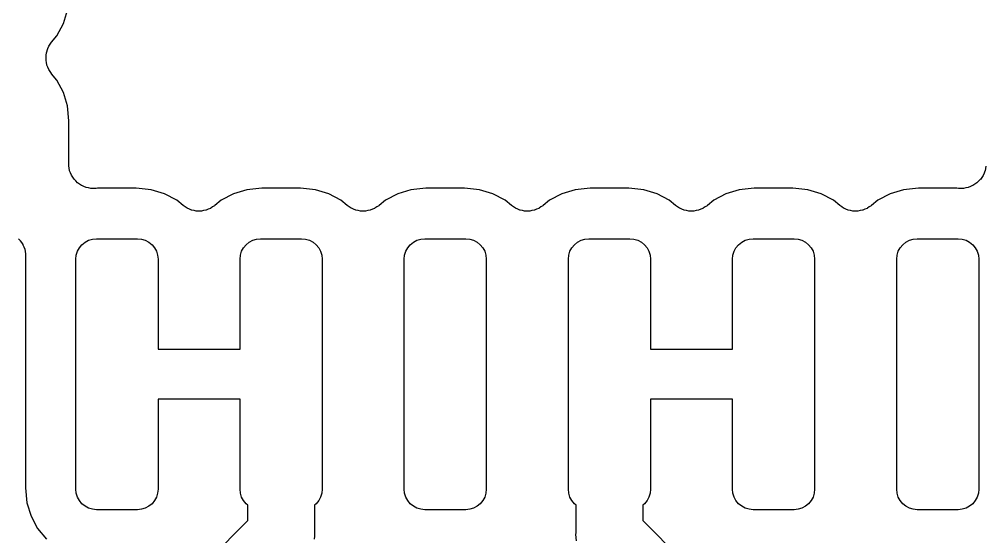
# Model space of a CAD drawing. Extents: x 0.48 to 2.43, y -7.79 to -4.85.
# Drawn here: x 1.3879 to 1.5038, y -7.2778 to -7.2158 of the extents above; entities that cross this region are included whole.
import ezdxf

# ---------------------------------------------------------------- set-up
doc = ezdxf.new("R2010")
doc.units = 0
doc.header["$MEASUREMENT"] = 0
doc.layers.add('BLACK', color=7, linetype='CONTINUOUS')

msp = doc.modelspace()

# ---------------------------------------------------------------- linework, layer by layer
at = {"layer": 'BLACK', "linetype": 'CONTINUOUS'}
for p, q in [((1.39318, -7.21634), (1.39366, -7.21475)), ((1.39239, -7.21781), (1.39318, -7.21634)), ((1.39177, -7.21857), (1.39239, -7.21781)), ((1.39122, -7.21957), (1.39133, -7.21932)), ((1.39133, -7.21932), (1.39144, -7.21906)), ((1.39144, -7.21906), (1.39145, -7.21905)), ((1.39145, -7.21904), (1.39161, -7.2188)), ((1.39145, -7.21905), (1.39145, -7.21904)), ((1.39161, -7.2188), (1.39177, -7.21857)), ((1.3911, -7.22015), (1.39116, -7.21987)), ((1.3911, -7.22016), (1.3911, -7.22015)), ((1.3911, -7.22017), (1.3911, -7.22016)), ((1.3911, -7.22045), (1.3911, -7.22017)), ((1.3911, -7.22073), (1.3911, -7.22045)), ((1.39116, -7.21987), (1.39122, -7.2196)), ((1.39122, -7.21959), (1.39122, -7.21957)), ((1.39122, -7.2196), (1.39122, -7.21959)), ((1.3911, -7.22074), (1.3911, -7.22073)), ((1.3911, -7.22076), (1.3911, -7.22074)), ((1.39115, -7.22103), (1.3911, -7.22076)), ((1.39121, -7.22131), (1.39115, -7.22103)), ((1.39121, -7.22132), (1.39121, -7.22131)), ((1.39121, -7.22133), (1.39121, -7.22132)), ((1.39132, -7.22159), (1.39121, -7.22133)), ((1.39142, -7.22185), (1.39132, -7.22159)), ((1.39143, -7.22186), (1.39142, -7.22185)), ((1.39143, -7.22187), (1.39143, -7.22186)), ((1.39159, -7.22211), (1.39143, -7.22187)), ((1.39174, -7.22234), (1.39159, -7.22211)), ((1.39176, -7.22236), (1.39174, -7.22234)), ((1.39177, -7.22238), (1.39176, -7.22236)), ((1.39176, -7.22236), (1.39176, -7.22236)), ((1.39176, -7.22236), (1.39176, -7.22236)), ((1.39239, -7.22314), (1.39177, -7.22238)), ((1.39318, -7.22461), (1.39239, -7.22314)), ((1.39366, -7.2262), (1.39318, -7.22461)), ((1.39384, -7.228), (1.39366, -7.2262)), ((1.39384, -7.23263), (1.39384, -7.228)), ((1.39382, -7.23282), (1.39384, -7.23263)), ((1.39382, -7.2331), (1.39382, -7.23282)), ((1.39382, -7.23339), (1.39382, -7.2331)), ((1.39382, -7.2334), (1.39382, -7.23339)), ((1.39382, -7.23341), (1.39382, -7.2334)), ((1.39387, -7.23369), (1.39382, -7.23341)), ((1.39393, -7.23396), (1.39387, -7.23369)), ((1.39393, -7.23397), (1.39393, -7.23396)), ((1.39393, -7.23398), (1.39393, -7.23397)), ((1.39404, -7.23424), (1.39393, -7.23398)), ((1.39415, -7.23451), (1.39404, -7.23424)), ((1.50358, -7.23428), (1.50347, -7.23454)), ((1.50369, -7.23402), (1.50358, -7.23428)), ((1.5037, -7.234), (1.50369, -7.23401)), ((1.50369, -7.23401), (1.50369, -7.23402)), ((1.50376, -7.23372), (1.5037, -7.234)), ((1.50381, -7.23345), (1.50376, -7.23372)), ((1.39416, -7.23452), (1.39415, -7.23451)), ((1.39415, -7.23451), (1.39415, -7.23451)), ((1.39431, -7.23476), (1.39416, -7.23452)), ((1.39447, -7.235), (1.39431, -7.23476)), ((1.39448, -7.23501), (1.39447, -7.235)), ((1.39447, -7.235), (1.39447, -7.235)), ((1.39468, -7.23521), (1.39448, -7.23501)), ((1.39488, -7.23542), (1.39468, -7.23521)), ((1.39489, -7.23542), (1.39488, -7.23542)), ((1.39489, -7.23543), (1.39489, -7.23542)), ((1.39513, -7.23559), (1.39489, -7.23543)), ((1.50271, -7.23545), (1.50248, -7.23561)), ((1.50272, -7.23545), (1.50271, -7.23545)), ((1.50273, -7.23544), (1.50272, -7.23545)), ((1.50293, -7.23524), (1.50273, -7.23544)), ((1.50313, -7.23504), (1.50293, -7.23524)), ((1.50314, -7.23504), (1.50313, -7.23504)), ((1.5033, -7.23479), (1.50314, -7.23503)), ((1.50314, -7.23503), (1.50314, -7.23504)), ((1.50346, -7.23456), (1.5033, -7.23479)), ((1.50347, -7.23455), (1.50346, -7.23456)), ((1.50347, -7.23454), (1.50347, -7.23455)), ((1.39536, -7.23575), (1.39513, -7.23559)), ((1.39537, -7.23575), (1.39536, -7.23575)), ((1.39538, -7.23575), (1.39537, -7.23575)), ((1.39564, -7.23587), (1.39538, -7.23575)), ((1.3959, -7.23598), (1.39564, -7.23587)), ((1.39591, -7.23598), (1.3959, -7.23598)), ((1.39592, -7.23598), (1.39591, -7.23598)), ((1.3962, -7.23604), (1.39592, -7.23598)), ((1.39647, -7.2361), (1.3962, -7.23604)), ((1.39648, -7.2361), (1.39647, -7.2361)), ((1.39649, -7.2361), (1.39648, -7.2361)), ((1.39677, -7.2361), (1.39649, -7.2361)), ((1.39706, -7.23611), (1.39677, -7.2361)), ((1.39708, -7.2361), (1.39706, -7.23611)), ((1.3971, -7.2361), (1.39708, -7.2361)), ((1.39708, -7.2361), (1.39708, -7.2361)), ((1.39708, -7.2361), (1.39708, -7.2361)), ((1.39729, -7.23608), (1.3971, -7.2361)), ((1.40192, -7.23608), (1.39729, -7.23608)), ((1.40372, -7.23626), (1.40192, -7.23608)), ((1.40532, -7.23674), (1.40372, -7.23626)), ((1.41517, -7.23626), (1.41358, -7.23674)), ((1.41698, -7.23608), (1.41517, -7.23626)), ((1.4216, -7.23608), (1.41698, -7.23608)), ((1.42341, -7.23626), (1.4216, -7.23608)), ((1.425, -7.23674), (1.42341, -7.23626)), ((1.43486, -7.23626), (1.43327, -7.23674)), ((1.43666, -7.23608), (1.43486, -7.23626)), ((1.44129, -7.23608), (1.43666, -7.23608)), ((1.44309, -7.23626), (1.44129, -7.23608)), ((1.44469, -7.23674), (1.44309, -7.23626)), ((1.45454, -7.23626), (1.45295, -7.23674)), ((1.45635, -7.23608), (1.45454, -7.23626)), ((1.46097, -7.23608), (1.45635, -7.23608)), ((1.46278, -7.23626), (1.46097, -7.23608)), ((1.46437, -7.23674), (1.46278, -7.23626)), ((1.47423, -7.23626), (1.47264, -7.23674)), ((1.47603, -7.23608), (1.47423, -7.23626)), ((1.48066, -7.23608), (1.47603, -7.23608)), ((1.48246, -7.23626), (1.48066, -7.23608)), ((1.48406, -7.23674), (1.48246, -7.23626)), ((1.49391, -7.23626), (1.49232, -7.23674)), ((1.49572, -7.23608), (1.49391, -7.23626)), ((1.50034, -7.23608), (1.49572, -7.23608)), ((1.50054, -7.2361), (1.50034, -7.23608)), ((1.50082, -7.2361), (1.50054, -7.2361)), ((1.50111, -7.2361), (1.50082, -7.2361)), ((1.50112, -7.2361), (1.50111, -7.2361)), ((1.50111, -7.2361), (1.50111, -7.2361)), ((1.5014, -7.23605), (1.50112, -7.2361)), ((1.50168, -7.23599), (1.5014, -7.23605)), ((1.50169, -7.23599), (1.50168, -7.23599)), ((1.5017, -7.23599), (1.50169, -7.23599)), ((1.50196, -7.23588), (1.5017, -7.23599)), ((1.50222, -7.23577), (1.50196, -7.23588)), ((1.50223, -7.23577), (1.50222, -7.23577)), ((1.50224, -7.23577), (1.50223, -7.23577)), ((1.50248, -7.23561), (1.50224, -7.23577)), ((1.40678, -7.23753), (1.40532, -7.23674)), ((1.40755, -7.23815), (1.40678, -7.23753)), ((1.41211, -7.23753), (1.41135, -7.23815)), ((1.41358, -7.23674), (1.41211, -7.23753)), ((1.42647, -7.23753), (1.425, -7.23674)), ((1.42723, -7.23815), (1.42647, -7.23753)), ((1.4318, -7.23753), (1.43104, -7.23815)), ((1.43327, -7.23674), (1.4318, -7.23753)), ((1.44615, -7.23753), (1.44469, -7.23674)), ((1.44692, -7.23815), (1.44615, -7.23753)), ((1.45148, -7.23753), (1.45072, -7.23815)), ((1.45295, -7.23674), (1.45148, -7.23753)), ((1.46584, -7.23753), (1.46437, -7.23674)), ((1.4666, -7.23815), (1.46584, -7.23753)), ((1.47117, -7.23753), (1.47041, -7.23815)), ((1.47264, -7.23674), (1.47117, -7.23753)), ((1.48552, -7.23753), (1.48406, -7.23674)), ((1.48629, -7.23815), (1.48552, -7.23753)), ((1.49085, -7.23753), (1.49009, -7.23815)), ((1.49232, -7.23674), (1.49085, -7.23753)), ((1.40778, -7.23831), (1.40755, -7.23815)), ((1.40801, -7.23847), (1.40778, -7.23831)), ((1.40802, -7.23847), (1.40801, -7.23847)), ((1.40803, -7.23848), (1.40802, -7.23847)), ((1.40829, -7.23859), (1.40803, -7.23848)), ((1.40855, -7.2387), (1.40829, -7.23859)), ((1.40856, -7.2387), (1.40855, -7.2387)), ((1.40857, -7.2387), (1.40856, -7.2387)), ((1.40885, -7.23876), (1.40857, -7.2387)), ((1.40912, -7.23882), (1.40885, -7.23876)), ((1.40914, -7.23882), (1.40912, -7.23882)), ((1.40915, -7.23882), (1.40914, -7.23882)), ((1.40943, -7.23882), (1.40915, -7.23882)), ((1.40971, -7.23882), (1.40943, -7.23882)), ((1.40972, -7.23882), (1.40971, -7.23882)), ((1.40973, -7.23882), (1.40972, -7.23882)), ((1.41, -7.23877), (1.40973, -7.23882)), ((1.41028, -7.23872), (1.41, -7.23877)), ((1.4103, -7.23871), (1.41028, -7.23872)), ((1.41031, -7.23871), (1.4103, -7.23871)), ((1.41056, -7.2386), (1.41031, -7.23871)), ((1.41083, -7.2385), (1.41056, -7.2386)), ((1.41084, -7.23849), (1.41083, -7.2385)), ((1.41085, -7.23849), (1.41084, -7.23849)), ((1.41108, -7.23833), (1.41085, -7.23849)), ((1.41132, -7.23818), (1.41108, -7.23833)), ((1.41134, -7.23817), (1.41132, -7.23818)), ((1.41135, -7.23815), (1.41134, -7.23816)), ((1.41134, -7.23816), (1.41134, -7.23816)), ((1.41134, -7.23816), (1.41134, -7.23817)), ((1.42747, -7.23831), (1.42723, -7.23815)), ((1.4277, -7.23847), (1.42747, -7.23831)), ((1.42771, -7.23847), (1.4277, -7.23847)), ((1.42772, -7.23848), (1.42771, -7.23847)), ((1.42798, -7.23859), (1.42772, -7.23848)), ((1.42824, -7.2387), (1.42798, -7.23859)), ((1.42825, -7.2387), (1.42824, -7.2387)), ((1.42826, -7.2387), (1.42825, -7.2387)), ((1.42854, -7.23876), (1.42826, -7.2387)), ((1.42881, -7.23882), (1.42854, -7.23876)), ((1.42882, -7.23882), (1.42881, -7.23882)), ((1.42883, -7.23882), (1.42882, -7.23882)), ((1.42911, -7.23882), (1.42883, -7.23882)), ((1.42939, -7.23882), (1.42911, -7.23882)), ((1.42941, -7.23882), (1.42939, -7.23882)), ((1.42942, -7.23882), (1.42941, -7.23882)), ((1.42969, -7.23877), (1.42942, -7.23882)), ((1.42997, -7.23872), (1.42969, -7.23877)), ((1.42998, -7.23871), (1.42997, -7.23872)), ((1.42999, -7.23871), (1.42998, -7.23871)), ((1.43025, -7.2386), (1.42999, -7.23871)), ((1.43051, -7.2385), (1.43025, -7.2386)), ((1.43052, -7.23849), (1.43051, -7.2385)), ((1.43053, -7.23849), (1.43052, -7.23849)), ((1.43077, -7.23833), (1.43053, -7.23849)), ((1.431, -7.23818), (1.43077, -7.23833)), ((1.43102, -7.23817), (1.431, -7.23818)), ((1.43104, -7.23815), (1.43102, -7.23816)), ((1.43102, -7.23816), (1.43102, -7.23816)), ((1.43102, -7.23816), (1.43102, -7.23817)), ((1.44715, -7.23831), (1.44692, -7.23815)), ((1.44738, -7.23847), (1.44715, -7.23831)), ((1.44739, -7.23847), (1.44738, -7.23847)), ((1.4474, -7.23848), (1.44739, -7.23847)), ((1.44766, -7.23859), (1.4474, -7.23848)), ((1.44792, -7.2387), (1.44766, -7.23859)), ((1.44793, -7.2387), (1.44792, -7.2387)), ((1.44794, -7.2387), (1.44793, -7.2387)), ((1.44822, -7.23876), (1.44794, -7.2387)), ((1.44849, -7.23882), (1.44822, -7.23876)), ((1.44851, -7.23882), (1.44849, -7.23882)), ((1.44852, -7.23882), (1.44851, -7.23882)), ((1.4488, -7.23882), (1.44852, -7.23882)), ((1.44908, -7.23882), (1.4488, -7.23882)), ((1.44909, -7.23882), (1.44908, -7.23882)), ((1.4491, -7.23882), (1.44909, -7.23882)), ((1.44937, -7.23877), (1.4491, -7.23882)), ((1.44965, -7.23872), (1.44937, -7.23877)), ((1.44967, -7.23871), (1.44965, -7.23872)), ((1.44968, -7.23871), (1.44967, -7.23871)), ((1.44993, -7.2386), (1.44968, -7.23871)), ((1.4502, -7.2385), (1.44993, -7.2386)), ((1.45021, -7.23849), (1.4502, -7.2385)), ((1.45022, -7.23849), (1.45021, -7.23849)), ((1.45045, -7.23833), (1.45022, -7.23849)), ((1.45069, -7.23818), (1.45045, -7.23833)), ((1.45071, -7.23817), (1.45069, -7.23818)), ((1.45072, -7.23815), (1.45071, -7.23816)), ((1.45071, -7.23816), (1.45071, -7.23816)), ((1.45071, -7.23816), (1.45071, -7.23817)), ((1.46684, -7.23831), (1.4666, -7.23815)), ((1.46707, -7.23847), (1.46684, -7.23831)), ((1.46708, -7.23847), (1.46707, -7.23847)), ((1.46709, -7.23848), (1.46708, -7.23847)), ((1.46735, -7.23859), (1.46709, -7.23848)), ((1.46761, -7.2387), (1.46735, -7.23859)), ((1.46762, -7.2387), (1.46761, -7.2387)), ((1.46763, -7.2387), (1.46762, -7.2387)), ((1.46791, -7.23876), (1.46763, -7.2387)), ((1.46818, -7.23882), (1.46791, -7.23876)), ((1.46819, -7.23882), (1.46818, -7.23882)), ((1.4682, -7.23882), (1.46819, -7.23882)), ((1.46848, -7.23882), (1.4682, -7.23882)), ((1.46876, -7.23882), (1.46848, -7.23882)), ((1.46878, -7.23882), (1.46876, -7.23882)), ((1.46879, -7.23882), (1.46878, -7.23882)), ((1.46906, -7.23877), (1.46879, -7.23882)), ((1.46934, -7.23872), (1.46906, -7.23877)), ((1.46935, -7.23871), (1.46934, -7.23872)), ((1.46936, -7.23871), (1.46935, -7.23871)), ((1.46962, -7.2386), (1.46936, -7.23871)), ((1.46988, -7.2385), (1.46962, -7.2386)), ((1.46989, -7.23849), (1.46988, -7.2385)), ((1.4699, -7.23849), (1.46989, -7.23849)), ((1.47014, -7.23833), (1.4699, -7.23849)), ((1.47037, -7.23818), (1.47014, -7.23833)), ((1.47039, -7.23817), (1.47037, -7.23818)), ((1.47041, -7.23815), (1.47039, -7.23816)), ((1.47039, -7.23816), (1.47039, -7.23816)), ((1.47039, -7.23816), (1.47039, -7.23817)), ((1.48652, -7.23831), (1.48629, -7.23815)), ((1.48675, -7.23847), (1.48652, -7.23831)), ((1.48676, -7.23847), (1.48675, -7.23847)), ((1.48677, -7.23848), (1.48676, -7.23847)), ((1.48703, -7.23859), (1.48677, -7.23848)), ((1.48729, -7.2387), (1.48703, -7.23859)), ((1.4873, -7.2387), (1.48729, -7.2387)), ((1.48731, -7.2387), (1.4873, -7.2387)), ((1.48759, -7.23876), (1.48731, -7.2387)), ((1.48786, -7.23882), (1.48759, -7.23876)), ((1.48788, -7.23882), (1.48786, -7.23882)), ((1.48789, -7.23882), (1.48788, -7.23882)), ((1.48817, -7.23882), (1.48789, -7.23882)), ((1.48845, -7.23882), (1.48817, -7.23882)), ((1.48846, -7.23882), (1.48845, -7.23882)), ((1.48847, -7.23882), (1.48846, -7.23882)), ((1.48874, -7.23877), (1.48847, -7.23882)), ((1.48902, -7.23872), (1.48874, -7.23877)), ((1.48904, -7.23871), (1.48902, -7.23872)), ((1.48905, -7.23871), (1.48904, -7.23871)), ((1.4893, -7.2386), (1.48905, -7.23871)), ((1.48957, -7.2385), (1.4893, -7.2386)), ((1.48958, -7.23849), (1.48957, -7.2385)), ((1.48959, -7.23849), (1.48958, -7.23849)), ((1.48982, -7.23833), (1.48959, -7.23849)), ((1.49006, -7.23818), (1.48982, -7.23833)), ((1.49008, -7.23817), (1.49006, -7.23818)), ((1.49009, -7.23815), (1.49008, -7.23816)), ((1.49008, -7.23816), (1.49008, -7.23816)), ((1.49008, -7.23816), (1.49008, -7.23817)), ((1.3878, -7.24215), (1.388, -7.24235)), ((1.388, -7.24235), (1.38801, -7.24236)), ((1.38801, -7.24236), (1.38801, -7.24237)), ((1.38801, -7.24237), (1.38817, -7.2426)), ((1.39578, -7.24254), (1.3962, -7.24231)), ((1.3962, -7.24231), (1.39667, -7.24217)), ((1.39667, -7.24217), (1.39715, -7.24213)), ((1.39715, -7.24213), (1.40207, -7.24213)), ((1.40207, -7.24213), (1.40255, -7.24217)), ((1.40255, -7.24217), (1.40301, -7.24231)), ((1.40301, -7.24231), (1.40343, -7.24254)), ((1.41546, -7.24254), (1.41589, -7.24231)), ((1.41589, -7.24231), (1.41635, -7.24217)), ((1.41635, -7.24217), (1.41683, -7.24213)), ((1.41683, -7.24213), (1.42175, -7.24213)), ((1.42175, -7.24213), (1.42223, -7.24217)), ((1.42223, -7.24217), (1.42269, -7.24231)), ((1.42269, -7.24231), (1.42312, -7.24254)), ((1.43515, -7.24254), (1.43557, -7.24231)), ((1.43557, -7.24231), (1.43604, -7.24217)), ((1.43604, -7.24217), (1.43652, -7.24213)), ((1.43652, -7.24213), (1.44144, -7.24213)), ((1.44144, -7.24213), (1.44192, -7.24217)), ((1.44192, -7.24217), (1.44238, -7.24231)), ((1.44238, -7.24231), (1.4428, -7.24254)), ((1.45483, -7.24254), (1.45526, -7.24231)), ((1.45526, -7.24231), (1.45572, -7.24217)), ((1.45572, -7.24217), (1.4562, -7.24213)), ((1.4562, -7.24213), (1.46112, -7.24213)), ((1.46112, -7.24213), (1.4616, -7.24217)), ((1.4616, -7.24217), (1.46206, -7.24231)), ((1.46206, -7.24231), (1.46249, -7.24254)), ((1.47452, -7.24254), (1.47494, -7.24231)), ((1.47494, -7.24231), (1.47541, -7.24217)), ((1.47541, -7.24217), (1.47589, -7.24213)), ((1.47589, -7.24213), (1.48081, -7.24213)), ((1.48081, -7.24213), (1.48129, -7.24217)), ((1.48129, -7.24217), (1.48175, -7.24231)), ((1.48175, -7.24231), (1.48217, -7.24254)), ((1.4942, -7.24254), (1.49463, -7.24231)), ((1.49463, -7.24231), (1.49509, -7.24217)), ((1.49509, -7.24217), (1.49557, -7.24213)), ((1.49557, -7.24213), (1.50049, -7.24213)), ((1.50049, -7.24213), (1.50097, -7.24217)), ((1.50097, -7.24217), (1.50143, -7.24231)), ((1.50143, -7.24231), (1.50186, -7.24254)), ((1.38817, -7.2426), (1.38832, -7.24284)), ((1.38832, -7.24284), (1.38833, -7.24285)), ((1.38833, -7.24285), (1.38833, -7.24286)), ((1.38833, -7.24286), (1.38844, -7.24312)), ((1.38844, -7.24312), (1.38855, -7.24338)), ((1.38855, -7.24338), (1.38855, -7.24339)), ((1.38855, -7.24339), (1.38855, -7.2434)), ((1.38855, -7.2434), (1.3886, -7.24367)), ((1.39473, -7.24411), (1.39487, -7.24364)), ((1.39487, -7.24364), (1.3951, -7.24322)), ((1.3951, -7.24322), (1.39541, -7.24285)), ((1.39541, -7.24285), (1.39578, -7.24254)), ((1.40343, -7.24254), (1.40381, -7.24285)), ((1.40381, -7.24285), (1.40411, -7.24322)), ((1.40411, -7.24322), (1.40434, -7.24364)), ((1.40434, -7.24364), (1.40448, -7.24411)), ((1.41442, -7.24411), (1.41456, -7.24364)), ((1.41456, -7.24364), (1.41478, -7.24322)), ((1.41478, -7.24322), (1.41509, -7.24285)), ((1.41509, -7.24285), (1.41546, -7.24254)), ((1.42312, -7.24254), (1.42349, -7.24285)), ((1.42349, -7.24285), (1.4238, -7.24322)), ((1.4238, -7.24322), (1.42403, -7.24364)), ((1.42403, -7.24364), (1.42417, -7.24411)), ((1.4341, -7.24411), (1.43424, -7.24364)), ((1.43424, -7.24364), (1.43447, -7.24322)), ((1.43447, -7.24322), (1.43478, -7.24285)), ((1.43478, -7.24285), (1.43515, -7.24254)), ((1.4428, -7.24254), (1.44318, -7.24285)), ((1.44318, -7.24285), (1.44348, -7.24322)), ((1.44348, -7.24322), (1.44371, -7.24364)), ((1.44371, -7.24364), (1.44385, -7.24411)), ((1.45379, -7.24411), (1.45393, -7.24364)), ((1.45393, -7.24364), (1.45415, -7.24322)), ((1.45415, -7.24322), (1.45446, -7.24285)), ((1.45446, -7.24285), (1.45483, -7.24254)), ((1.46249, -7.24254), (1.46286, -7.24285)), ((1.46286, -7.24285), (1.46317, -7.24322)), ((1.46317, -7.24322), (1.4634, -7.24364)), ((1.4634, -7.24364), (1.46354, -7.24411)), ((1.47347, -7.24411), (1.47361, -7.24364)), ((1.47361, -7.24364), (1.47384, -7.24322)), ((1.47384, -7.24322), (1.47415, -7.24285)), ((1.47415, -7.24285), (1.47452, -7.24254)), ((1.48217, -7.24254), (1.48255, -7.24285)), ((1.48255, -7.24285), (1.48285, -7.24322)), ((1.48285, -7.24322), (1.48308, -7.24364)), ((1.48308, -7.24364), (1.48322, -7.24411)), ((1.49316, -7.24411), (1.4933, -7.24364)), ((1.4933, -7.24364), (1.49352, -7.24322)), ((1.49352, -7.24322), (1.49383, -7.24285)), ((1.49383, -7.24285), (1.4942, -7.24254)), ((1.50186, -7.24254), (1.50223, -7.24285)), ((1.50223, -7.24285), (1.50254, -7.24322)), ((1.50254, -7.24322), (1.50277, -7.24364)), ((1.50277, -7.24364), (1.50291, -7.24411)), ((1.3886, -7.24367), (1.38866, -7.24395)), ((1.38866, -7.24454), (1.38864, -7.24473)), ((1.38864, -7.24473), (1.38864, -7.272)), ((1.38866, -7.24395), (1.38866, -7.24396)), ((1.38866, -7.24396), (1.38866, -7.24397)), ((1.38866, -7.24397), (1.38866, -7.24426)), ((1.38866, -7.24426), (1.38866, -7.24454)), ((1.39469, -7.24459), (1.39473, -7.24411)), ((1.39469, -7.27215), (1.39469, -7.24459)), ((1.40448, -7.24411), (1.40453, -7.24459)), ((1.40453, -7.24459), (1.40453, -7.25537)), ((1.41437, -7.24459), (1.41442, -7.24411)), ((1.41437, -7.25537), (1.41437, -7.24459)), ((1.42417, -7.24411), (1.42421, -7.24459)), ((1.42421, -7.24459), (1.42421, -7.27215)), ((1.43406, -7.24459), (1.4341, -7.24411)), ((1.43406, -7.27215), (1.43406, -7.24459)), ((1.44385, -7.24411), (1.4439, -7.24459)), ((1.4439, -7.24459), (1.4439, -7.27215)), ((1.45374, -7.24459), (1.45379, -7.24411)), ((1.45374, -7.27215), (1.45374, -7.24459)), ((1.46354, -7.24411), (1.46358, -7.24459)), ((1.46358, -7.24459), (1.46358, -7.25537)), ((1.47343, -7.24459), (1.47347, -7.24411)), ((1.47343, -7.25537), (1.47343, -7.24459)), ((1.48322, -7.24411), (1.48327, -7.24459)), ((1.48327, -7.24459), (1.48327, -7.27215)), ((1.49311, -7.24459), (1.49316, -7.24411)), ((1.49311, -7.27215), (1.49311, -7.24459)), ((1.50291, -7.24411), (1.50295, -7.24459)), ((1.50295, -7.24459), (1.50295, -7.27215)), ((1.40453, -7.25537), (1.41437, -7.25537)), ((1.46358, -7.25537), (1.47343, -7.25537)), ((1.41437, -7.26137), (1.40453, -7.26137)), ((1.40453, -7.26137), (1.40453, -7.27215)), ((1.41437, -7.27215), (1.41437, -7.26137)), ((1.47343, -7.26137), (1.46358, -7.26137)), ((1.46358, -7.26137), (1.46358, -7.27215)), ((1.47343, -7.27215), (1.47343, -7.26137)), ((1.38864, -7.272), (1.38882, -7.2738)), ((1.39473, -7.27263), (1.39469, -7.27215)), ((1.40453, -7.27215), (1.40448, -7.27263)), ((1.41442, -7.27263), (1.41437, -7.27215)), ((1.42421, -7.27215), (1.42417, -7.27263)), ((1.4341, -7.27263), (1.43406, -7.27215)), ((1.4439, -7.27215), (1.44385, -7.27263)), ((1.45379, -7.27263), (1.45374, -7.27215)), ((1.46358, -7.27215), (1.46354, -7.27263)), ((1.47347, -7.27263), (1.47343, -7.27215)), ((1.48327, -7.27215), (1.48322, -7.27263)), ((1.49316, -7.27263), (1.49311, -7.27215)), ((1.50295, -7.27215), (1.50291, -7.27263)), ((1.39487, -7.27309), (1.39473, -7.27263)), ((1.3951, -7.27351), (1.39487, -7.27309)), ((1.39541, -7.27389), (1.3951, -7.27351)), ((1.40411, -7.27351), (1.40381, -7.27389)), ((1.40434, -7.27309), (1.40411, -7.27351)), ((1.40448, -7.27263), (1.40434, -7.27309)), ((1.41456, -7.27309), (1.41442, -7.27263)), ((1.41478, -7.27351), (1.41456, -7.27309)), ((1.41509, -7.27389), (1.41478, -7.27351)), ((1.4238, -7.27351), (1.42349, -7.27389)), ((1.42403, -7.27309), (1.4238, -7.27351)), ((1.42417, -7.27263), (1.42403, -7.27309)), ((1.43424, -7.27309), (1.4341, -7.27263)), ((1.43447, -7.27351), (1.43424, -7.27309)), ((1.43478, -7.27389), (1.43447, -7.27351)), ((1.44348, -7.27351), (1.44318, -7.27389)), ((1.44371, -7.27309), (1.44348, -7.27351)), ((1.44385, -7.27263), (1.44371, -7.27309)), ((1.45393, -7.27309), (1.45379, -7.27263)), ((1.45415, -7.27351), (1.45393, -7.27309)), ((1.45446, -7.27389), (1.45415, -7.27351)), ((1.46317, -7.27351), (1.46286, -7.27389)), ((1.4634, -7.27309), (1.46317, -7.27351)), ((1.46354, -7.27263), (1.4634, -7.27309)), ((1.47361, -7.27309), (1.47347, -7.27263)), ((1.47384, -7.27351), (1.47361, -7.27309)), ((1.47415, -7.27389), (1.47384, -7.27351)), ((1.48285, -7.27351), (1.48255, -7.27389)), ((1.48308, -7.27309), (1.48285, -7.27351)), ((1.48322, -7.27263), (1.48308, -7.27309)), ((1.4933, -7.27309), (1.49316, -7.27263)), ((1.49352, -7.27351), (1.4933, -7.27309)), ((1.49383, -7.27389), (1.49352, -7.27351)), ((1.50254, -7.27351), (1.50223, -7.27389)), ((1.50277, -7.27309), (1.50254, -7.27351)), ((1.50291, -7.27263), (1.50277, -7.27309)), ((1.38882, -7.2738), (1.3893, -7.27539)), ((1.39578, -7.27419), (1.39541, -7.27389)), ((1.3962, -7.27442), (1.39578, -7.27419)), ((1.39667, -7.27456), (1.3962, -7.27442)), ((1.39715, -7.27461), (1.39667, -7.27456)), ((1.40207, -7.27461), (1.39715, -7.27461)), ((1.40255, -7.27456), (1.40207, -7.27461)), ((1.40301, -7.27442), (1.40255, -7.27456)), ((1.40343, -7.27419), (1.40301, -7.27442)), ((1.40381, -7.27389), (1.40343, -7.27419)), ((1.41529, -7.27405), (1.41509, -7.27389)), ((1.41529, -7.2759), (1.41529, -7.27405)), ((1.42349, -7.27389), (1.42329, -7.27405)), ((1.42329, -7.27405), (1.42329, -7.27736)), ((1.43515, -7.27419), (1.43478, -7.27389)), ((1.43557, -7.27442), (1.43515, -7.27419)), ((1.43604, -7.27456), (1.43557, -7.27442)), ((1.43652, -7.27461), (1.43604, -7.27456)), ((1.44144, -7.27461), (1.43652, -7.27461)), ((1.44192, -7.27456), (1.44144, -7.27461)), ((1.44238, -7.27442), (1.44192, -7.27456)), ((1.4428, -7.27419), (1.44238, -7.27442)), ((1.44318, -7.27389), (1.4428, -7.27419)), ((1.45466, -7.27405), (1.45446, -7.27389)), ((1.45466, -7.27736), (1.45466, -7.27405)), ((1.46286, -7.27389), (1.46266, -7.27405)), ((1.46266, -7.27405), (1.46266, -7.2759)), ((1.47452, -7.27419), (1.47415, -7.27389)), ((1.47494, -7.27442), (1.47452, -7.27419)), ((1.47541, -7.27456), (1.47494, -7.27442)), ((1.47589, -7.27461), (1.47541, -7.27456)), ((1.48081, -7.27461), (1.47589, -7.27461)), ((1.48129, -7.27456), (1.48081, -7.27461)), ((1.48175, -7.27442), (1.48129, -7.27456)), ((1.48217, -7.27419), (1.48175, -7.27442)), ((1.48255, -7.27389), (1.48217, -7.27419)), ((1.4942, -7.27419), (1.49383, -7.27389)), ((1.49463, -7.27442), (1.4942, -7.27419)), ((1.49509, -7.27456), (1.49463, -7.27442)), ((1.49557, -7.27461), (1.49509, -7.27456)), ((1.50049, -7.27461), (1.49557, -7.27461)), ((1.50097, -7.27456), (1.50049, -7.27461)), ((1.50143, -7.27442), (1.50097, -7.27456)), ((1.50186, -7.27419), (1.50143, -7.27442)), ((1.50223, -7.27389), (1.50186, -7.27419)), ((1.3893, -7.27539), (1.39009, -7.27686)), ((1.4107, -7.2805), (1.41529, -7.2759)), ((1.46266, -7.2759), (1.46726, -7.2805)), ((1.39009, -7.27686), (1.39114, -7.27815)), ((1.42329, -7.27776), (1.42325, -7.27813)), ((1.42329, -7.27736), (1.42331, -7.27756)), ((1.42331, -7.27756), (1.42329, -7.27776)), ((1.42329, -7.27776), (1.42329, -7.27776)), ((1.45464, -7.27756), (1.45466, -7.27736)), ((1.45472, -7.27834), (1.45464, -7.27756))]:
    msp.add_line(p, q, dxfattribs=at)

doc.saveas('drawing.dxf')
